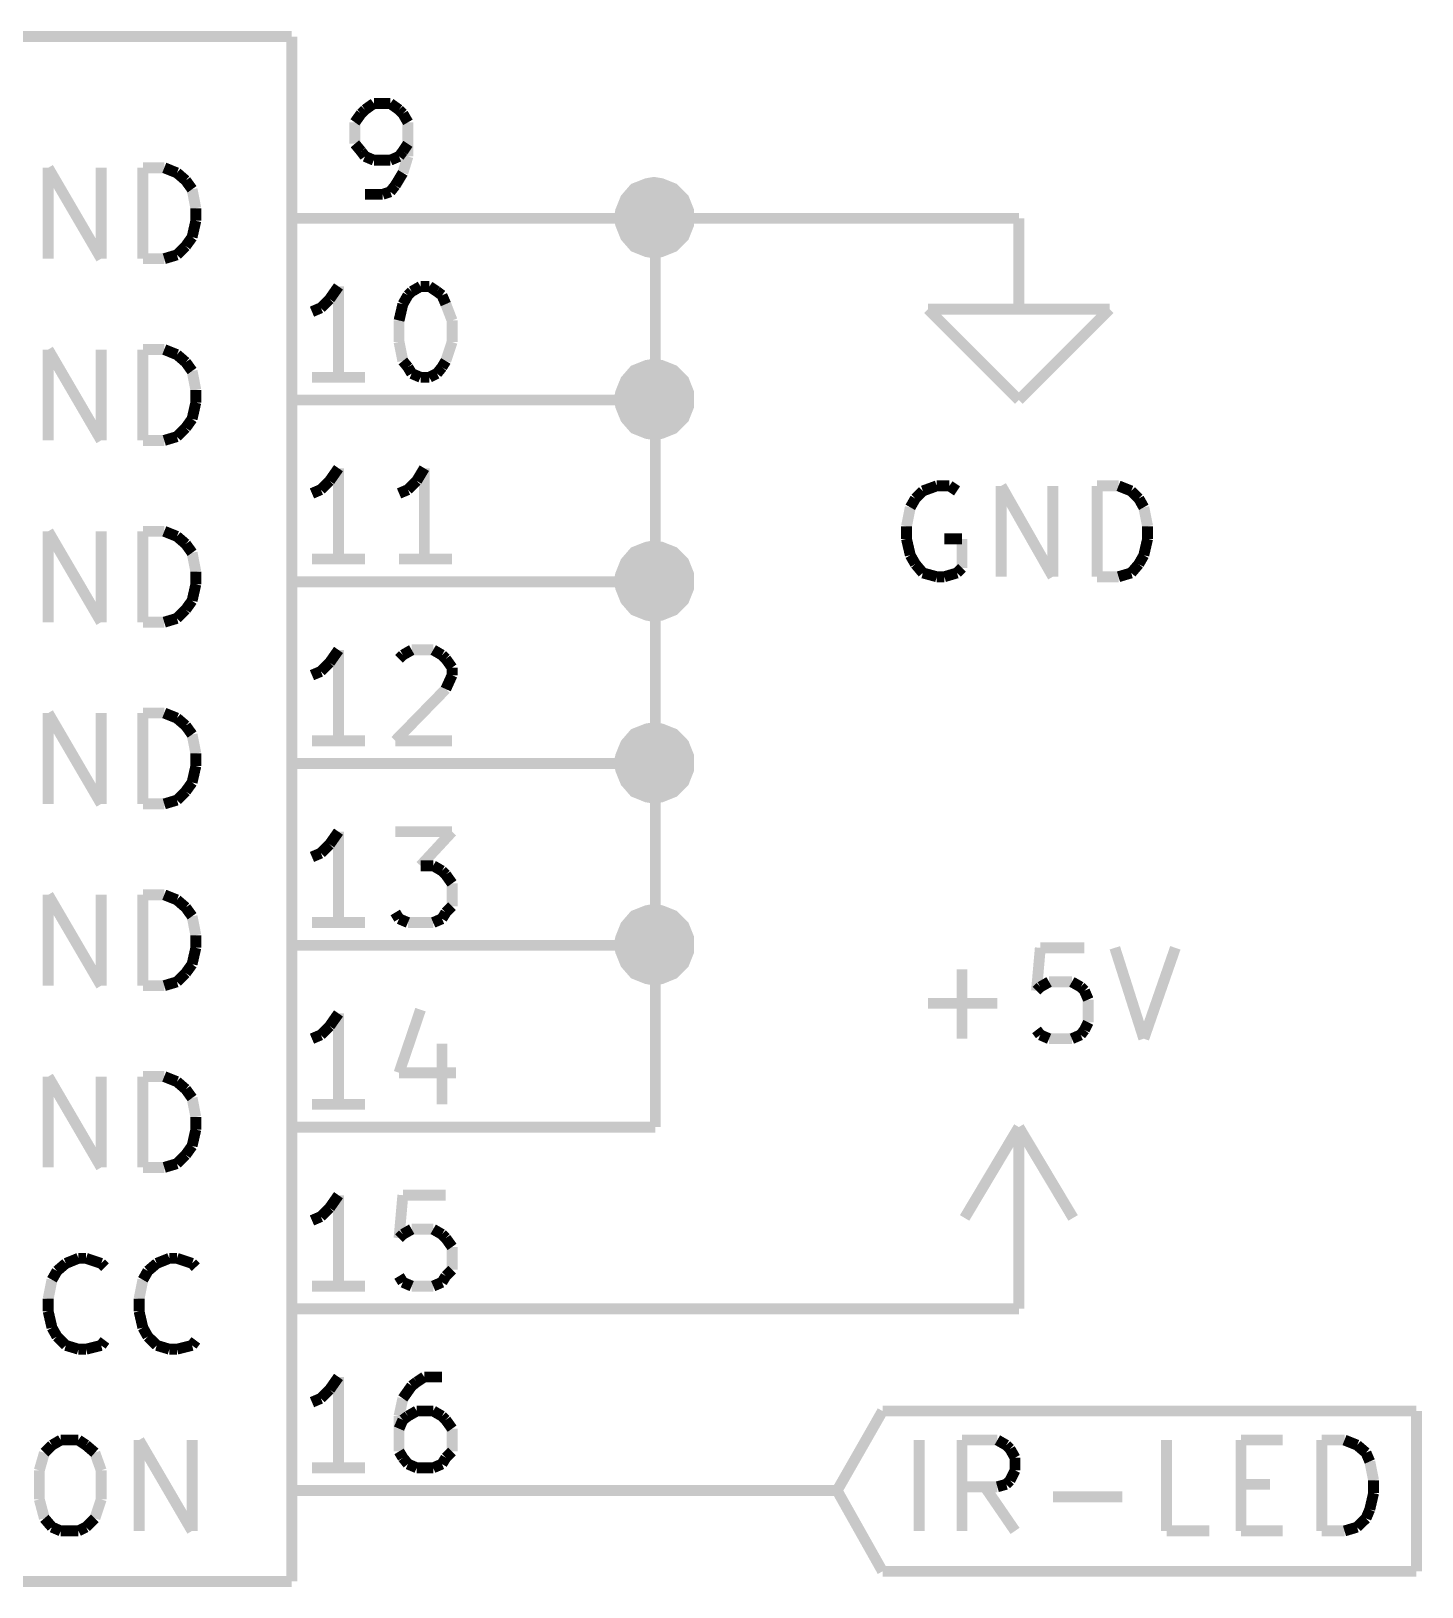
# Model space of a CAD drawing. Header units: millimetres. Extents: x 10 to 287, y 10 to 200.
# Drawn here: x 238.93 to 258.36, y 71.52 to 93.26 of the extents above; entities that cross this region are included whole.
import ezdxf

# ---------------------------------------------------------------- set-up
doc = ezdxf.new("R2010")
doc.units = ezdxf.units.MM
doc.layers.add('H', color=7, linetype='Continuous')
doc.layers.add('P', color=7, linetype='Continuous')

msp = doc.modelspace()

# ---------------------------------------------------------------- hatches: boundary and pattern name
at = {"layer": 'H', "linetype": 'Continuous'}
for points in [[(247.65, 90.152), (247.544, 90.152), (247.368, 90.223), (247.227, 90.364), (247.156, 90.54), (247.156, 90.646), (247.156, 90.752), (247.227, 90.928), (247.368, 91.052), (247.544, 91.14), (247.65, 91.14), (247.738, 91.14), (247.915, 91.052), (248.056, 90.928), (248.126, 90.752), (248.144, 90.646), (248.126, 90.54), (248.056, 90.364), (247.915, 90.223), (247.738, 90.152), (247.65, 90.152)], [(247.65, 87.612), (247.544, 87.612), (247.368, 87.683), (247.227, 87.824), (247.156, 88), (247.156, 88.106), (247.156, 88.212), (247.227, 88.388), (247.368, 88.53), (247.544, 88.6), (247.65, 88.6), (247.738, 88.6), (247.915, 88.53), (248.056, 88.388), (248.126, 88.212), (248.144, 88.106), (248.126, 88), (248.056, 87.824), (247.915, 87.683), (247.738, 87.612), (247.65, 87.612)], [(247.65, 85.072), (247.544, 85.072), (247.368, 85.143), (247.227, 85.284), (247.156, 85.46), (247.156, 85.566), (247.156, 85.672), (247.227, 85.848), (247.368, 85.99), (247.544, 86.06), (247.65, 86.06), (247.738, 86.06), (247.915, 85.99), (248.056, 85.848), (248.126, 85.672), (248.144, 85.566), (248.126, 85.46), (248.056, 85.284), (247.915, 85.143), (247.738, 85.072), (247.65, 85.072)], [(247.65, 82.532), (247.544, 82.532), (247.368, 82.621), (247.227, 82.744), (247.156, 82.92), (247.156, 83.026), (247.156, 83.132), (247.227, 83.308), (247.368, 83.432), (247.544, 83.52), (247.65, 83.52), (247.738, 83.52), (247.915, 83.432), (248.056, 83.308), (248.126, 83.132), (248.144, 83.026), (248.126, 82.92), (248.056, 82.744), (247.915, 82.621), (247.738, 82.532), (247.65, 82.532)], [(247.65, 79.992), (247.544, 79.992), (247.368, 80.081), (247.227, 80.204), (247.156, 80.38), (247.156, 80.486), (247.156, 80.592), (247.227, 80.768), (247.368, 80.892), (247.544, 80.98), (247.65, 80.98), (247.738, 80.98), (247.915, 80.892), (248.056, 80.768), (248.126, 80.592), (248.144, 80.486), (248.126, 80.38), (248.056, 80.204), (247.915, 80.081), (247.738, 79.992), (247.65, 79.992)]]:
    msp.add_hatch(color=256, dxfattribs=at).paths.add_polyline_path(points)

# ---------------------------------------------------------------- linework, layer by layer
at = {"layer": 'P'}
for points, const_width in [([(242.57, 93.186), (228.6, 93.186)], 0.152), ([(242.57, 71.596), (242.57, 93.186)], 0.152), ([(243.593, 92.163), (243.54, 92.11)], 0.152), ([(243.717, 92.251), (243.593, 92.163)], 0.152), ([(243.946, 92.251), (243.717, 92.251)], 0.152), ([(244.069, 92.163), (243.946, 92.251)], 0.152), ([(244.122, 92.11), (244.069, 92.163)], 0.152), ([(243.54, 92.11), (243.452, 91.987)], 0.152), ([(243.452, 91.987), (243.452, 91.687)], 0.152), ([(244.193, 91.987), (244.122, 92.11)], 0.152), ([(244.193, 91.511), (244.193, 91.987)], 0.152), ([(243.452, 91.687), (243.54, 91.581)], 0.152), ([(244.122, 91.581), (244.193, 91.687)], 0.152), ([(243.54, 91.581), (243.593, 91.511)], 0.152), ([(243.593, 91.511), (243.717, 91.458)], 0.152), ([(243.717, 91.458), (243.946, 91.458)], 0.152), ([(243.946, 91.458), (244.069, 91.511)], 0.152), ([(244.069, 91.511), (244.122, 91.581)], 0.152), ([(244.122, 91.281), (244.193, 91.511)], 0.152), ([(239.166, 90.082), (239.166, 91.352)], 0.152), ([(239.166, 91.352), (239.907, 90.082)], 0.152), ([(239.907, 90.082), (239.907, 91.352)], 0.152), ([(240.489, 90.082), (240.489, 91.352)], 0.152), ([(240.489, 91.352), (240.788, 91.352)], 0.152), ([(240.788, 91.352), (240.965, 91.281)], 0.152), ([(240.965, 91.281), (241.088, 91.175)], 0.152), ([(244.016, 91.105), (244.122, 91.281)], 0.152), ([(241.088, 91.175), (241.177, 91.052)], 0.152), ([(241.177, 91.052), (241.229, 90.787)], 0.152), ([(243.946, 91.017), (244.016, 91.105)], 0.152), ([(248.126, 90.646), (248.126, 90.752), (248.056, 90.928), (247.915, 91.07), (247.738, 91.14), (247.632, 91.158), (247.527, 91.14), (247.35, 91.07), (247.227, 90.928), (247.156, 90.752), (247.138, 90.646), (247.156, 90.558), (247.227, 90.382), (247.35, 90.241), (247.527, 90.17), (247.632, 90.152), (247.738, 90.17), (247.915, 90.241), (248.056, 90.382), (248.126, 90.558), (248.126, 90.646), (248.126, 90.646)], 0.132), ([(243.593, 90.981), (243.84, 90.981)], 0.152), ([(243.84, 90.981), (243.946, 91.017)], 0.152), ([(241.229, 90.611), (241.177, 90.382)], 0.152), ([(241.229, 90.787), (241.229, 90.611)], 0.152), ([(242.57, 90.646), (245.11, 90.646)], 0.152), ([(245.11, 90.646), (247.65, 90.646)], 0.152), ([(247.65, 90.646), (247.65, 88.106)], 0.152), ([(252.73, 90.646), (247.65, 90.646)], 0.152), ([(252.73, 90.646), (252.73, 89.376)], 0.152), ([(241.177, 90.382), (241.088, 90.258)], 0.152), ([(241.088, 90.258), (240.965, 90.135)], 0.152), ([(240.788, 90.082), (240.489, 90.082)], 0.152), ([(240.965, 90.135), (240.788, 90.082)], 0.152), ([(243.099, 89.517), (242.976, 89.394)], 0.152), ([(243.223, 89.694), (243.099, 89.517)], 0.152), ([(243.223, 88.424), (243.223, 89.694)], 0.152), ([(244.122, 89.447), (244.193, 89.57)], 0.152), ([(244.193, 89.57), (244.246, 89.623)], 0.152), ([(244.246, 89.623), (244.369, 89.694)], 0.152), ([(244.369, 89.694), (244.493, 89.694)], 0.152), ([(244.493, 89.694), (244.598, 89.623)], 0.152), ([(244.598, 89.623), (244.669, 89.57)], 0.152), ([(244.669, 89.57), (244.722, 89.447)], 0.152), ([(242.976, 89.394), (242.852, 89.341)], 0.152), ([(244.069, 89.218), (244.122, 89.447)], 0.152), ([(244.722, 89.447), (244.81, 89.218)], 0.152), ([(252.73, 88.106), (251.46, 89.376)], 0.152), ([(251.46, 89.376), (252.73, 89.376)], 0.152), ([(252.73, 89.376), (254, 89.376)], 0.152), ([(254, 89.376), (252.73, 88.106)], 0.152), ([(244.069, 88.918), (244.069, 89.218)], 0.152), ([(244.81, 89.218), (244.81, 88.918)], 0.152), ([(244.122, 88.653), (244.069, 88.918)], 0.152), ([(244.81, 88.918), (244.722, 88.653)], 0.152), ([(239.166, 87.542), (239.166, 88.812)], 0.152), ([(239.166, 88.812), (239.907, 87.542)], 0.152), ([(239.907, 87.542), (239.907, 88.812)], 0.152), ([(240.489, 87.542), (240.489, 88.812)], 0.152), ([(240.489, 88.812), (240.788, 88.812)], 0.152), ([(240.788, 88.812), (240.965, 88.741)], 0.152), ([(240.965, 88.741), (241.088, 88.635)], 0.152), ([(241.088, 88.635), (241.177, 88.512)], 0.152), ([(244.193, 88.565), (244.122, 88.653)], 0.152), ([(244.722, 88.653), (244.669, 88.565)], 0.152), ([(241.177, 88.512), (241.229, 88.247)], 0.152), ([(243.593, 88.424), (242.852, 88.424)], 0.152), ([(244.246, 88.477), (244.193, 88.565)], 0.152), ([(244.369, 88.424), (244.246, 88.477)], 0.152), ([(244.493, 88.424), (244.369, 88.424)], 0.152), ([(244.598, 88.477), (244.493, 88.424)], 0.152), ([(244.669, 88.565), (244.598, 88.477)], 0.152), ([(248.126, 88.106), (248.126, 88.212), (248.056, 88.388), (247.915, 88.53), (247.738, 88.6), (247.632, 88.618), (247.527, 88.6), (247.35, 88.53), (247.227, 88.388), (247.156, 88.212), (247.138, 88.124), (247.156, 88.018), (247.227, 87.842), (247.35, 87.701), (247.527, 87.63), (247.632, 87.612), (247.738, 87.63), (247.915, 87.701), (248.056, 87.842), (248.126, 88.018), (248.126, 88.106), (248.126, 88.106)], 0.132), ([(241.229, 88.247), (241.229, 88.071)], 0.152), ([(241.229, 88.071), (241.177, 87.842)], 0.152), ([(242.57, 88.106), (245.11, 88.106)], 0.152), ([(245.11, 88.106), (247.65, 88.106)], 0.152), ([(247.65, 88.106), (247.65, 85.566)], 0.152), ([(241.177, 87.842), (241.088, 87.718)], 0.152), ([(240.965, 87.595), (240.788, 87.542)], 0.152), ([(241.088, 87.718), (240.965, 87.595)], 0.152), ([(240.788, 87.542), (240.489, 87.542)], 0.152), ([(243.223, 87.154), (243.099, 86.977)], 0.152), ([(243.223, 85.884), (243.223, 87.154)], 0.152), ([(244.422, 87.154), (244.316, 86.977)], 0.152), ([(244.422, 85.884), (244.422, 87.154)], 0.152), ([(243.099, 86.977), (242.976, 86.854)], 0.152), ([(244.316, 86.977), (244.193, 86.854)], 0.152), ([(251.583, 86.907), (251.389, 86.836)], 0.152), ([(251.76, 86.907), (251.583, 86.907)], 0.152), ([(251.866, 86.836), (251.76, 86.907)], 0.152), ([(252.483, 85.637), (252.483, 86.907)], 0.152), ([(252.483, 86.907), (253.206, 85.637)], 0.152), ([(253.206, 85.637), (253.206, 86.907)], 0.152), ([(253.824, 85.637), (253.824, 86.907)], 0.152), ([(253.824, 86.907), (254.123, 86.907)], 0.152), ([(254.123, 86.907), (254.3, 86.836)], 0.152), ([(242.976, 86.854), (242.852, 86.801)], 0.152), ([(244.193, 86.854), (244.069, 86.801)], 0.152), ([(251.284, 86.73), (251.213, 86.607)], 0.152), ([(251.389, 86.836), (251.284, 86.73)], 0.152), ([(254.3, 86.836), (254.406, 86.73)], 0.152), ([(254.406, 86.73), (254.476, 86.607)], 0.152), ([(251.213, 86.607), (251.16, 86.342)], 0.152), ([(254.476, 86.607), (254.529, 86.342)], 0.152), ([(239.166, 85.002), (239.166, 86.272)], 0.152), ([(239.166, 86.272), (239.907, 85.002)], 0.152), ([(239.907, 85.002), (239.907, 86.272)], 0.152), ([(240.489, 85.002), (240.489, 86.272)], 0.152), ([(240.489, 86.272), (240.788, 86.272)], 0.152), ([(240.788, 86.272), (240.965, 86.201)], 0.152), ([(251.16, 86.342), (251.16, 86.166)], 0.152), ([(254.529, 86.342), (254.529, 86.166)], 0.152), ([(240.965, 86.201), (241.088, 86.095)], 0.152), ([(241.088, 86.095), (241.177, 85.972)], 0.152), ([(248.126, 85.566), (248.126, 85.672), (248.056, 85.848), (247.915, 85.99), (247.738, 86.06), (247.632, 86.078), (247.527, 86.06), (247.35, 85.99), (247.227, 85.848), (247.156, 85.672), (247.138, 85.584), (247.156, 85.478), (247.227, 85.302), (247.35, 85.161), (247.527, 85.09), (247.632, 85.072), (247.738, 85.09), (247.915, 85.161), (248.056, 85.302), (248.126, 85.478), (248.126, 85.566), (248.126, 85.566)], 0.132), ([(251.16, 86.166), (251.213, 85.937)], 0.152), ([(251.936, 86.166), (251.689, 86.166)], 0.152), ([(251.936, 85.76), (251.936, 86.166)], 0.152), ([(254.529, 86.166), (254.476, 85.937)], 0.152), ([(241.177, 85.972), (241.229, 85.707)], 0.152), ([(243.593, 85.884), (242.852, 85.884)], 0.152), ([(244.81, 85.884), (244.069, 85.884)], 0.152), ([(251.213, 85.937), (251.284, 85.813)], 0.152), ([(251.284, 85.813), (251.389, 85.69)], 0.152), ([(254.406, 85.813), (254.3, 85.69)], 0.152), ([(254.476, 85.937), (254.406, 85.813)], 0.152), ([(241.229, 85.707), (241.229, 85.531)], 0.152), ([(251.389, 85.69), (251.583, 85.637)], 0.152), ([(251.583, 85.637), (251.689, 85.637)], 0.152), ([(251.689, 85.637), (251.866, 85.69)], 0.152), ([(251.866, 85.69), (251.936, 85.76)], 0.152), ([(254.123, 85.637), (253.824, 85.637)], 0.152), ([(254.3, 85.69), (254.123, 85.637)], 0.152), ([(241.229, 85.531), (241.177, 85.302)], 0.152), ([(242.57, 85.566), (245.11, 85.566)], 0.152), ([(245.11, 85.566), (247.65, 85.566)], 0.152), ([(247.65, 85.566), (247.65, 83.026)], 0.152), ([(241.088, 85.178), (240.965, 85.055)], 0.152), ([(241.177, 85.302), (241.088, 85.178)], 0.152), ([(240.788, 85.002), (240.489, 85.002)], 0.152), ([(240.965, 85.055), (240.788, 85.002)], 0.152), ([(243.223, 84.614), (243.099, 84.437)], 0.152), ([(243.223, 83.344), (243.223, 84.614)], 0.152), ([(244.069, 84.49), (244.122, 84.543)], 0.152), ([(244.122, 84.543), (244.246, 84.614)], 0.152), ([(244.246, 84.614), (244.546, 84.614)], 0.152), ([(244.546, 84.614), (244.669, 84.543)], 0.152), ([(244.669, 84.543), (244.722, 84.49)], 0.152), ([(242.976, 84.314), (242.852, 84.261)], 0.152), ([(243.099, 84.437), (242.976, 84.314)], 0.152), ([(244.722, 84.49), (244.81, 84.367)], 0.152), ([(244.81, 84.367), (244.81, 84.261)], 0.152), ([(244.722, 84.067), (244.016, 83.344)], 0.152), ([(244.81, 84.261), (244.722, 84.067)], 0.152), ([(239.166, 82.462), (239.166, 83.732)], 0.152), ([(239.166, 83.732), (239.907, 82.462)], 0.152), ([(239.907, 82.462), (239.907, 83.732)], 0.152), ([(240.489, 82.462), (240.489, 83.732)], 0.152), ([(240.489, 83.732), (240.788, 83.732)], 0.152), ([(240.788, 83.732), (240.965, 83.661)], 0.152), ([(240.965, 83.661), (241.088, 83.555)], 0.152), ([(241.088, 83.555), (241.177, 83.432)], 0.152), ([(241.177, 83.432), (241.229, 83.167)], 0.152), ([(248.126, 83.026), (248.126, 83.132), (248.056, 83.308), (247.915, 83.45), (247.738, 83.52), (247.632, 83.538), (247.527, 83.52), (247.35, 83.45), (247.227, 83.308), (247.156, 83.132), (247.138, 83.044), (247.156, 82.938), (247.227, 82.762), (247.35, 82.621), (247.527, 82.55), (247.632, 82.532), (247.738, 82.55), (247.915, 82.621), (248.056, 82.762), (248.126, 82.938), (248.126, 83.026), (248.126, 83.026)], 0.132), ([(243.593, 83.344), (242.852, 83.344)], 0.152), ([(244.016, 83.344), (244.81, 83.344)], 0.152), ([(241.229, 82.991), (241.177, 82.762)], 0.152), ([(241.229, 83.167), (241.229, 82.991)], 0.152), ([(242.57, 83.026), (245.11, 83.026)], 0.152), ([(245.11, 83.026), (247.65, 83.026)], 0.152), ([(247.65, 83.026), (247.65, 80.486)], 0.152), ([(241.177, 82.762), (241.088, 82.638)], 0.152), ([(241.088, 82.638), (240.965, 82.515)], 0.152), ([(240.788, 82.462), (240.489, 82.462)], 0.152), ([(240.965, 82.515), (240.788, 82.462)], 0.152), ([(243.099, 81.897), (242.976, 81.774)], 0.152), ([(243.223, 82.074), (243.099, 81.897)], 0.152), ([(243.223, 80.804), (243.223, 82.074)], 0.152), ([(244.016, 82.074), (244.81, 82.074)], 0.152), ([(244.81, 82.074), (244.369, 81.598)], 0.152), ([(242.976, 81.774), (242.852, 81.721)], 0.152), ([(244.369, 81.598), (244.546, 81.598)], 0.152), ([(244.546, 81.598), (244.669, 81.527)], 0.152), ([(244.669, 81.527), (244.722, 81.474)], 0.152), ([(244.722, 81.474), (244.81, 81.351)], 0.152), ([(244.81, 81.351), (244.81, 81.033)], 0.152), ([(239.166, 79.922), (239.166, 81.192)], 0.152), ([(239.166, 81.192), (239.907, 79.922)], 0.152), ([(239.907, 79.922), (239.907, 81.192)], 0.152), ([(240.489, 79.922), (240.489, 81.192)], 0.152), ([(240.489, 81.192), (240.788, 81.192)], 0.152), ([(240.788, 81.192), (240.965, 81.121)], 0.152), ([(240.965, 81.121), (241.088, 81.015)], 0.152), ([(244.81, 81.033), (244.722, 80.945)], 0.152), ([(241.088, 81.015), (241.177, 80.892)], 0.152), ([(241.177, 80.892), (241.229, 80.627)], 0.152), ([(244.069, 80.857), (244.016, 80.945)], 0.152), ([(244.193, 80.804), (244.069, 80.857)], 0.152), ([(244.669, 80.857), (244.546, 80.804)], 0.152), ([(244.722, 80.945), (244.669, 80.857)], 0.152), ([(248.126, 80.486), (248.126, 80.592), (248.056, 80.768), (247.915, 80.91), (247.738, 80.98), (247.632, 80.998), (247.527, 80.98), (247.35, 80.91), (247.227, 80.768), (247.156, 80.592), (247.138, 80.504), (247.156, 80.398), (247.227, 80.222), (247.35, 80.081), (247.527, 80.01), (247.632, 79.992), (247.738, 80.01), (247.915, 80.081), (248.056, 80.222), (248.126, 80.398), (248.126, 80.486), (248.126, 80.486)], 0.132), ([(241.229, 80.627), (241.229, 80.451)], 0.152), ([(243.593, 80.804), (242.852, 80.804)], 0.152), ([(244.546, 80.804), (244.193, 80.804)], 0.152), ([(241.229, 80.451), (241.177, 80.222)], 0.152), ([(242.57, 80.486), (245.11, 80.486)], 0.152), ([(245.11, 80.486), (247.65, 80.486)], 0.152), ([(247.65, 80.486), (247.65, 77.946)], 0.152), ([(253.03, 80.451), (252.977, 79.851)], 0.152), ([(253.647, 80.451), (253.03, 80.451)], 0.152), ([(254.071, 80.451), (254.476, 79.181)], 0.152), ([(254.476, 79.181), (254.917, 80.451)], 0.152), ([(241.177, 80.222), (241.088, 80.098)], 0.152), ([(240.965, 79.975), (240.788, 79.922)], 0.152), ([(241.088, 80.098), (240.965, 79.975)], 0.152), ([(251.936, 79.181), (251.936, 80.151)], 0.152), ([(253.03, 79.904), (253.153, 79.975)], 0.152), ([(253.153, 79.975), (253.471, 79.975)], 0.152), ([(253.471, 79.975), (253.594, 79.904)], 0.152), ([(240.788, 79.922), (240.489, 79.922)], 0.152), ([(252.977, 79.851), (253.03, 79.904)], 0.152), ([(253.594, 79.904), (253.647, 79.851)], 0.152), ([(253.647, 79.851), (253.7, 79.728)], 0.152), ([(253.7, 79.728), (253.7, 79.41)], 0.152), ([(243.223, 79.534), (243.099, 79.357)], 0.152), ([(243.223, 78.264), (243.223, 79.534)], 0.152), ([(244.369, 79.587), (244.069, 78.705)], 0.152), ([(251.46, 79.675), (252.43, 79.675)], 0.152), ([(243.099, 79.357), (242.976, 79.234)], 0.152), ([(253.03, 79.234), (252.977, 79.304)], 0.152), ([(253.647, 79.304), (253.594, 79.234)], 0.152), ([(253.7, 79.41), (253.647, 79.304)], 0.152), ([(242.976, 79.234), (242.852, 79.181)], 0.152), ([(244.669, 79.11), (244.669, 78.264)], 0.152), ([(253.153, 79.181), (253.03, 79.234)], 0.152), ([(253.471, 79.181), (253.153, 79.181)], 0.152), ([(253.594, 79.234), (253.471, 79.181)], 0.152), ([(239.166, 77.382), (239.166, 78.652)], 0.152), ([(239.166, 78.652), (239.907, 77.382)], 0.152), ([(239.907, 77.382), (239.907, 78.652)], 0.152), ([(240.489, 77.382), (240.489, 78.652)], 0.152), ([(240.489, 78.652), (240.788, 78.652)], 0.152), ([(240.788, 78.652), (240.965, 78.581)], 0.152), ([(244.069, 78.705), (244.863, 78.705)], 0.152), ([(240.965, 78.581), (241.088, 78.475)], 0.152), ([(241.088, 78.475), (241.177, 78.352)], 0.152), ([(241.177, 78.352), (241.229, 78.087)], 0.152), ([(243.593, 78.264), (242.852, 78.264)], 0.152), ([(241.229, 78.087), (241.229, 77.911)], 0.152), ([(241.229, 77.911), (241.177, 77.682)], 0.152), ([(242.57, 77.946), (245.11, 77.946)], 0.152), ([(247.65, 77.946), (245.11, 77.946)], 0.152), ([(251.972, 76.676), (252.73, 77.946)], 0.152), ([(252.73, 75.406), (252.73, 77.946)], 0.152), ([(252.73, 77.946), (253.488, 76.676)], 0.152), ([(241.088, 77.558), (240.965, 77.435)], 0.152), ([(241.177, 77.682), (241.088, 77.558)], 0.152), ([(240.788, 77.382), (240.489, 77.382)], 0.152), ([(240.965, 77.435), (240.788, 77.382)], 0.152), ([(243.223, 76.994), (243.099, 76.817)], 0.152), ([(243.223, 75.724), (243.223, 76.994)], 0.152), ([(244.122, 76.994), (244.069, 76.394)], 0.152), ([(244.722, 76.994), (244.122, 76.994)], 0.152), ([(242.976, 76.694), (242.852, 76.641)], 0.152), ([(243.099, 76.817), (242.976, 76.694)], 0.152), ([(244.122, 76.447), (244.246, 76.518)], 0.152), ([(244.246, 76.518), (244.546, 76.518)], 0.152), ([(244.546, 76.518), (244.669, 76.447)], 0.152), ([(244.069, 76.394), (244.122, 76.447)], 0.152), ([(244.669, 76.447), (244.722, 76.394)], 0.152), ([(244.722, 76.394), (244.81, 76.271)], 0.152), ([(244.81, 76.271), (244.81, 75.953)], 0.152), ([(239.289, 75.935), (239.413, 76.041)], 0.152), ([(239.413, 76.041), (239.589, 76.112)], 0.152), ([(239.589, 76.112), (239.695, 76.112)], 0.152), ([(239.695, 76.112), (239.907, 76.041)], 0.152), ([(239.907, 76.041), (239.959, 75.988)], 0.152), ([(240.559, 75.935), (240.683, 76.041)], 0.152), ([(240.683, 76.041), (240.859, 76.112)], 0.152), ([(240.859, 76.112), (240.965, 76.112)], 0.152), ([(240.965, 76.112), (241.177, 76.041)], 0.152), ([(241.177, 76.041), (241.229, 75.988)], 0.152), ([(239.166, 75.547), (239.219, 75.812)], 0.152), ([(239.219, 75.812), (239.289, 75.935)], 0.152), ([(240.436, 75.547), (240.489, 75.812)], 0.152), ([(240.489, 75.812), (240.559, 75.935)], 0.152), ([(244.122, 75.777), (244.069, 75.865)], 0.152), ([(244.722, 75.865), (244.669, 75.777)], 0.152), ([(244.81, 75.953), (244.722, 75.865)], 0.152), ([(243.593, 75.724), (242.852, 75.724)], 0.152), ([(244.246, 75.724), (244.122, 75.777)], 0.152), ([(244.546, 75.724), (244.246, 75.724)], 0.152), ([(244.669, 75.777), (244.546, 75.724)], 0.152), ([(239.166, 75.371), (239.166, 75.547)], 0.152), ([(239.219, 75.142), (239.166, 75.371)], 0.152), ([(240.436, 75.371), (240.436, 75.547)], 0.152), ([(240.489, 75.142), (240.436, 75.371)], 0.152), ([(242.57, 75.406), (245.11, 75.406)], 0.152), ([(252.73, 75.406), (245.11, 75.406)], 0.152), ([(239.289, 75.018), (239.219, 75.142)], 0.152), ([(239.413, 74.895), (239.289, 75.018)], 0.152), ([(239.959, 74.965), (239.907, 74.895)], 0.152), ([(240.559, 75.018), (240.489, 75.142)], 0.152), ([(240.683, 74.895), (240.559, 75.018)], 0.152), ([(241.229, 74.965), (241.177, 74.895)], 0.152), ([(239.589, 74.842), (239.413, 74.895)], 0.152), ([(239.695, 74.842), (239.589, 74.842)], 0.152), ([(239.907, 74.895), (239.695, 74.842)], 0.152), ([(240.859, 74.842), (240.683, 74.895)], 0.152), ([(240.965, 74.842), (240.859, 74.842)], 0.152), ([(241.177, 74.895), (240.965, 74.842)], 0.152), ([(243.223, 74.454), (243.099, 74.277)], 0.152), ([(243.223, 73.184), (243.223, 74.454)], 0.152), ([(244.246, 74.33), (244.122, 74.154)], 0.152), ([(244.316, 74.383), (244.246, 74.33)], 0.152), ([(244.422, 74.454), (244.316, 74.383)], 0.152), ([(244.669, 74.454), (244.422, 74.454)], 0.152), ([(242.976, 74.154), (242.852, 74.101)], 0.152), ([(243.099, 74.277), (242.976, 74.154)], 0.152), ([(244.122, 74.154), (244.069, 73.907)], 0.152), ([(244.069, 73.907), (244.069, 73.413)], 0.152), ([(244.122, 73.854), (244.069, 73.731)], 0.152), ([(244.193, 73.907), (244.122, 73.854)], 0.152), ([(244.316, 73.978), (244.193, 73.907)], 0.152), ([(244.546, 73.978), (244.316, 73.978)], 0.152), ([(244.669, 73.907), (244.546, 73.978)], 0.152), ([(244.722, 73.854), (244.669, 73.907)], 0.152), ([(244.81, 73.731), (244.722, 73.854)], 0.152), ([(250.825, 73.978), (250.19, 72.866)], 0.152), ([(258.286, 73.978), (250.825, 73.978)], 0.152), ([(258.286, 72.866), (258.286, 73.978)], 0.152), ([(244.81, 73.413), (244.81, 73.731)], 0.152), ([(239.113, 73.395), (239.219, 73.501)], 0.152), ([(239.219, 73.501), (239.342, 73.572)], 0.152), ([(239.342, 73.572), (239.589, 73.572)], 0.152), ([(239.589, 73.572), (239.695, 73.501)], 0.152), ([(239.695, 73.501), (239.818, 73.395)], 0.152), ([(240.436, 72.302), (240.436, 73.572)], 0.152), ([(240.436, 73.572), (241.177, 72.302)], 0.152), ([(241.177, 72.302), (241.177, 73.572)], 0.152), ([(244.069, 73.413), (244.122, 73.325)], 0.152), ([(244.722, 73.325), (244.81, 73.413)], 0.152), ([(251.337, 72.302), (251.337, 73.572)], 0.152), ([(251.936, 72.302), (251.936, 73.572)], 0.152), ([(251.936, 73.572), (252.43, 73.572)], 0.152), ([(252.43, 73.572), (252.554, 73.501)], 0.152), ([(252.554, 73.501), (252.607, 73.448)], 0.152), ([(252.607, 73.448), (252.677, 73.325)], 0.152), ([(254.794, 72.302), (254.794, 73.572)], 0.152), ([(255.834, 72.302), (255.834, 73.572)], 0.152), ([(255.834, 73.572), (256.417, 73.572)], 0.152), ([(256.963, 72.302), (256.963, 73.572)], 0.152), ([(256.963, 73.572), (257.281, 73.572)], 0.152), ([(257.281, 73.572), (257.457, 73.501)], 0.152), ([(257.457, 73.501), (257.581, 73.395)], 0.152), ([(239.042, 73.148), (239.113, 73.395)], 0.152), ([(239.818, 73.395), (239.907, 73.148)], 0.152), ([(244.122, 73.325), (244.193, 73.237)], 0.152), ([(244.193, 73.237), (244.316, 73.184)], 0.152), ([(244.546, 73.184), (244.669, 73.237)], 0.152), ([(244.669, 73.237), (244.722, 73.325)], 0.152), ([(252.677, 73.325), (252.677, 73.148)], 0.152), ([(257.581, 73.395), (257.634, 73.272)], 0.152), ([(257.634, 73.272), (257.687, 73.007)], 0.152), ([(239.042, 72.743), (239.042, 73.148)], 0.152), ([(239.907, 73.148), (239.907, 72.743)], 0.152), ([(243.593, 73.184), (242.852, 73.184)], 0.152), ([(244.316, 73.184), (244.546, 73.184)], 0.152), ([(252.607, 73.007), (252.554, 72.954)], 0.152), ([(252.677, 73.148), (252.607, 73.007)], 0.152), ([(257.687, 73.007), (257.687, 72.831)], 0.152), ([(242.57, 72.866), (245.11, 72.866)], 0.152), ([(245.11, 72.866), (250.19, 72.866)], 0.152), ([(250.19, 72.866), (250.825, 71.737)], 0.152), ([(252.43, 72.919), (251.936, 72.919)], 0.152), ([(252.677, 72.302), (252.254, 72.919)], 0.152), ([(252.554, 72.954), (252.43, 72.919)], 0.152), ([(253.206, 72.778), (254.176, 72.778)], 0.152), ([(255.834, 72.954), (256.24, 72.954)], 0.152), ([(257.687, 72.831), (257.634, 72.602)], 0.152), ([(258.286, 71.737), (258.286, 72.866)], 0.152), ([(239.113, 72.478), (239.042, 72.743)], 0.152), ([(239.907, 72.743), (239.818, 72.478)], 0.152), ([(257.634, 72.602), (257.581, 72.478)], 0.152), ([(239.219, 72.355), (239.113, 72.478)], 0.152), ([(239.342, 72.302), (239.219, 72.355)], 0.152), ([(239.695, 72.355), (239.589, 72.302)], 0.152), ([(239.818, 72.478), (239.695, 72.355)], 0.152), ([(257.457, 72.355), (257.281, 72.302)], 0.152), ([(257.581, 72.478), (257.457, 72.355)], 0.152), ([(239.589, 72.302), (239.342, 72.302)], 0.152), ([(255.393, 72.302), (254.794, 72.302)], 0.152), ([(256.417, 72.302), (255.834, 72.302)], 0.152), ([(257.281, 72.302), (256.963, 72.302)], 0.152), ([(250.825, 71.737), (258.286, 71.737)], 0.152), ([(228.6, 71.596), (242.57, 71.596)], 0.152)]:
    msp.add_lwpolyline(points, dxfattribs=dict(at, const_width=const_width))

doc.saveas('drawing.dxf')
